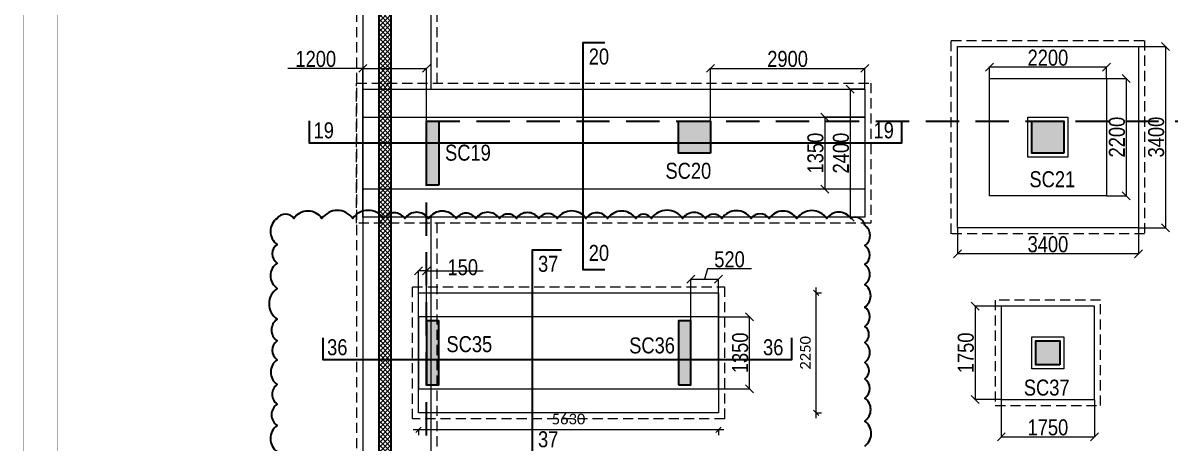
# Model space of a CAD drawing. Header units: millimetres. Extents: x 1112055 to 3390982, y -148532 to 766891.
# Drawn here: x 1978202 to 1999748, y 667469 to 675355 of the extents above; entities that cross this region are included whole.
import ezdxf

# ---------------------------------------------------------------- set-up
doc = ezdxf.new("R2010")
doc.units = ezdxf.units.MM
doc.header["$PDMODE"] = 35
doc.header["$PDSIZE"] = -25
doc.linetypes.add('DASHED2', pattern=[0.375, 0.25, -0.125])
doc.linetypes.add('Hidden', pattern=[9.525, 6.35, -3.175])
for name, color, linetype, lineweight in [('B COL. NO.', 3, 'Continuous', 20), ('B FINAL COLUMN', 1, 'Continuous', 30), ('B FOOTING', 49, 'Continuous', 20), ('B FOOTING DIM', 234, 'Continuous', 9), ('B HATCH', 250, 'Continuous', 0), ('B P.C.C', 251, 'Continuous', 0), ('B TITLE BLOCK', 250, 'Continuous', 0)]:
    doc.layers.add(name, color=color, linetype=linetype, lineweight=lineweight)
doc.layers.add('B Pedestal', color=7, linetype='Continuous', lineweight=9, true_color=0x5c8948)
doc.layers.add('B-COL HT', color=7, linetype='Continuous', lineweight=0, true_color=0x4e4f45)
doc.styles.add('Cali', font='calibri.ttf')
doc.styles.add('SWINC', font='swissc.ttf')
doc.dimstyles.new('1.100', dxfattribs={"dimtxt": 200, "dimasz": 100, "dimexe": 100, "dimexo": 100, "dimgap": 100, "dimtad": 1, "dimdec": 0, "dimzin": 0, "dimdsep": 46, "dimtxsty": 'Cali', "dimblk": 'OBLIQUE', "dimcen": 0, "dimdle": 100, "dimclrd": 256, "dimclre": 256, "dimclrt": 3, "dimadec": 0, "dimazin": 0, "dimtfac": 1, "dimtdec": 0, "dimtofl": 0, "dimtmove": 1, "dimatfit": 0, "dimfxl": 100, "dimfxlon": 1, "dimtolj": 1, "dimtzin": 0, "dimlwd": -1, "dimlwe": -1, "dimarcsym": 0})
doc.dimstyles.new('BHOOMI', dxfattribs={"dimtxt": 230, "dimasz": 150, "dimexe": 10, "dimexo": 0, "dimgap": 25, "dimtad": 1, "dimdec": 0, "dimzin": 0, "dimdsep": 46, "dimtxsty": 'SWINC', "dimblk": 'OBLIQUE', "dimcen": 0.09, "dimclrd": 250, "dimclre": 250, "dimclrt": 256, "dimaunit": 1, "dimadec": 3, "dimazin": 0, "dimtfac": 1, "dimtdec": 0, "dimtofl": 0, "dimtmove": 1, "dimatfit": 3, "dimfxl": 100, "dimtolj": 1, "dimtzin": 0, "dimlwd": 9, "dimlwe": 5, "dimarcsym": 0})

# ---------------------------------------------------------------- blocks, each defined once
blk = doc.blocks.new('_Oblique')
at = {"color": 0, "linetype": 'ByBlock', "lineweight": -2}
blk.add_line((-0.5, -0.5), (0.5, 0.5), dxfattribs=at)
blk = doc.blocks.new('*D2703')
at = {"layer": 'B FOOTING DIM', "color": 250, "lineweight": 5, "ltscale": 0.5, "transparency": 16777216}
for p, q in [((1995754, 671512), (1995754, 671013)), ((1999154, 671512), (1999154, 671013)), ((1999154, 671023), (1995754, 671023))]:
    blk.add_line(p, q, dxfattribs=at)
at = {"layer": 'Defpoints', "color": 0, "transparency": 16777216}
for p in [(1995754, 671512), (1999154, 671512), (1995754, 671023)]:
    blk.add_point(p, dxfattribs=at)
at = {"layer": 'B FOOTING DIM', "color": 250, "lineweight": 5, "transparency": 16777216, "xscale": 150, "yscale": 150, "zscale": 150, "rotation": 180}
blk.add_blockref('_Oblique', (1995754, 671023), dxfattribs=at)
at = {"layer": 'B FOOTING DIM', "color": 250, "lineweight": 5, "transparency": 16777216, "xscale": 150, "yscale": 150, "zscale": 150}
blk.add_blockref('_Oblique', (1999154, 671023), dxfattribs=at)
at = {"layer": 'B FOOTING DIM', "transparency": 16777216, "insert": (1997454, 671198), "char_height": 300, "attachment_point": 5, "style": 'SWINC'}
blk.add_mtext('\\A1;3400', dxfattribs=at)
blk = doc.blocks.new('*D2704')
at = {"layer": 'B FOOTING DIM', "color": 250, "lineweight": 5, "ltscale": 0.5, "transparency": 16777216}
for p, q in [((1999154, 674912), (1999673, 674912)), ((1999663, 674912), (1999663, 671512)), ((1999154, 671512), (1999673, 671512))]:
    blk.add_line(p, q, dxfattribs=at)
at = {"layer": 'Defpoints', "color": 0, "transparency": 16777216}
for p in [(1999154, 674912), (1999154, 671512), (1999663, 671512)]:
    blk.add_point(p, dxfattribs=at)
at = {"layer": 'B FOOTING DIM', "color": 250, "lineweight": 5, "transparency": 16777216, "xscale": 150, "yscale": 150, "zscale": 150}
for p, rotation in [((1999663, 674912), 90), ((1999663, 671512), 270)]:
    blk.add_blockref('_Oblique', p, dxfattribs=dict(at, rotation=rotation))
at = {"layer": 'B FOOTING DIM', "transparency": 16777216, "insert": (1999488, 673212), "char_height": 300, "attachment_point": 5, "rotation": 90, "style": 'SWINC'}
blk.add_mtext('\\A1;3400', dxfattribs=at)
blk = doc.blocks.new('*D2705')
at = {"layer": 'B FOOTING DIM', "color": 250, "lineweight": 5, "ltscale": 0.5, "transparency": 16777216}
for p, q in [((1998554, 674312), (1998936, 674312)), ((1998926, 674312), (1998926, 672112)), ((1998554, 672112), (1998936, 672112))]:
    blk.add_line(p, q, dxfattribs=at)
at = {"layer": 'Defpoints', "color": 0, "transparency": 16777216}
for p in [(1998554, 674312), (1998554, 672112), (1998926, 672112)]:
    blk.add_point(p, dxfattribs=at)
at = {"layer": 'B FOOTING DIM', "color": 250, "lineweight": 5, "transparency": 16777216, "xscale": 150, "yscale": 150, "zscale": 150}
for p, rotation in [((1998926, 674312), 90), ((1998926, 672112), 270)]:
    blk.add_blockref('_Oblique', p, dxfattribs=dict(at, rotation=rotation))
at = {"layer": 'B FOOTING DIM', "transparency": 16777216, "insert": (1998751, 673212), "char_height": 300, "attachment_point": 5, "rotation": 90, "style": 'SWINC'}
blk.add_mtext('\\A1;2200', dxfattribs=at)
blk = doc.blocks.new('*D2706')
at = {"layer": 'B FOOTING DIM', "color": 250, "lineweight": 5, "ltscale": 0.5, "transparency": 16777216}
for p, q in [((1996354, 674312), (1996354, 674536)), ((1998554, 674526), (1996354, 674526)), ((1998554, 674312), (1998554, 674536))]:
    blk.add_line(p, q, dxfattribs=at)
at = {"layer": 'Defpoints', "color": 0, "transparency": 16777216}
for p in [(1996354, 674526), (1996354, 674312), (1998554, 674312)]:
    blk.add_point(p, dxfattribs=at)
at = {"layer": 'B FOOTING DIM', "color": 250, "lineweight": 5, "transparency": 16777216, "xscale": 150, "yscale": 150, "zscale": 150, "rotation": 180}
blk.add_blockref('_Oblique', (1996354, 674526), dxfattribs=at)
at = {"layer": 'B FOOTING DIM', "color": 250, "lineweight": 5, "transparency": 16777216, "xscale": 150, "yscale": 150, "zscale": 150}
blk.add_blockref('_Oblique', (1998554, 674526), dxfattribs=at)
at = {"layer": 'B FOOTING DIM', "transparency": 16777216, "insert": (1997454, 674701), "char_height": 300, "attachment_point": 5, "style": 'SWINC'}
blk.add_mtext('\\A1;2200', dxfattribs=at)
blk = doc.blocks.new('*D2745')
at = {"layer": 'B FOOTING DIM', "color": 250, "lineweight": 5, "ltscale": 0.5, "transparency": 16777216}
for p, q in [((1994014, 673587), (1993253, 673587)), ((1993263, 673587), (1993263, 672237)), ((1994014, 672237), (1993253, 672237))]:
    blk.add_line(p, q, dxfattribs=at)
at = {"layer": 'Defpoints', "color": 0, "transparency": 16777216}
for p in [(1994014, 673587), (1993263, 672237), (1994014, 672237)]:
    blk.add_point(p, dxfattribs=at)
at = {"layer": 'B FOOTING DIM', "color": 250, "lineweight": 5, "transparency": 16777216, "xscale": 150, "yscale": 150, "zscale": 150}
for p, rotation in [((1993263, 673587), 90), ((1993263, 672237), 270)]:
    blk.add_blockref('_Oblique', p, dxfattribs=dict(at, rotation=rotation))
at = {"layer": 'B FOOTING DIM', "transparency": 16777216, "insert": (1993088, 672912), "char_height": 300, "attachment_point": 5, "rotation": 90, "style": 'SWINC'}
blk.add_mtext('\\A1;1350', dxfattribs=at)
blk = doc.blocks.new('*D2746')
at = {"layer": 'B FOOTING DIM', "color": 250, "lineweight": 5, "ltscale": 0.5, "transparency": 16777216}
for p, q in [((1994014, 674112), (1993732, 674112)), ((1993742, 674112), (1993742, 671712)), ((1994014, 671712), (1993732, 671712))]:
    blk.add_line(p, q, dxfattribs=at)
at = {"layer": 'Defpoints', "color": 0, "transparency": 16777216}
for p in [(1994014, 674112), (1993742, 671712), (1994014, 671712)]:
    blk.add_point(p, dxfattribs=at)
at = {"layer": 'B FOOTING DIM', "color": 250, "lineweight": 5, "transparency": 16777216, "xscale": 150, "yscale": 150, "zscale": 150}
for p, rotation in [((1993742, 674112), 90), ((1993742, 671712), 270)]:
    blk.add_blockref('_Oblique', p, dxfattribs=dict(at, rotation=rotation))
at = {"layer": 'B FOOTING DIM', "transparency": 16777216, "insert": (1993567, 672912), "char_height": 300, "attachment_point": 5, "rotation": 90, "style": 'SWINC'}
blk.add_mtext('\\A1;2400', dxfattribs=at)
blk = doc.blocks.new('*D2577')
at = {"layer": 'B FOOTING DIM', "color": 250, "lineweight": 5, "ltscale": 0.5, "transparency": 16777216}
for p, q in [((1991114, 673512), (1991114, 674513)), ((1991114, 674503), (1994014, 674503)), ((1994014, 674112), (1994014, 674513))]:
    blk.add_line(p, q, dxfattribs=at)
at = {"layer": 'Defpoints', "color": 0, "transparency": 16777216}
for p in [(1994014, 674503), (1994014, 674112), (1991114, 673512)]:
    blk.add_point(p, dxfattribs=at)
at = {"layer": 'B FOOTING DIM', "color": 250, "lineweight": 5, "transparency": 16777216, "xscale": 150, "yscale": 150, "zscale": 150, "rotation": 180}
blk.add_blockref('_Oblique', (1991114, 674503), dxfattribs=at)
at = {"layer": 'B FOOTING DIM', "color": 250, "lineweight": 5, "transparency": 16777216, "xscale": 150, "yscale": 150, "zscale": 150}
blk.add_blockref('_Oblique', (1994014, 674503), dxfattribs=at)
at = {"layer": 'B FOOTING DIM', "transparency": 16777216, "insert": (1992564, 674678), "char_height": 300, "attachment_point": 5, "style": 'SWINC'}
blk.add_mtext('\\A1;2900', dxfattribs=at)
blk = doc.blocks.new('*D2578')
at = {"layer": 'B FOOTING DIM', "color": 250, "lineweight": 5, "ltscale": 0.5, "transparency": 16777216}
for p, q in [((1984584, 674503), (1983177, 674503)), ((1984584, 674112), (1984584, 674513)), ((1984584, 674503), (1985784, 674503)), ((1985784, 673512), (1985784, 674513))]:
    blk.add_line(p, q, dxfattribs=at)
at = {"layer": 'Defpoints', "color": 0, "transparency": 16777216}
for p in [(1985784, 674503), (1984584, 674112), (1985784, 673512)]:
    blk.add_point(p, dxfattribs=at)
at = {"layer": 'B FOOTING DIM', "color": 250, "lineweight": 5, "transparency": 16777216, "xscale": 150, "yscale": 150, "zscale": 150, "rotation": 180}
blk.add_blockref('_Oblique', (1984584, 674503), dxfattribs=at)
at = {"layer": 'B FOOTING DIM', "color": 250, "lineweight": 5, "transparency": 16777216, "xscale": 150, "yscale": 150, "zscale": 150}
blk.add_blockref('_Oblique', (1985784, 674503), dxfattribs=at)
at = {"layer": 'B FOOTING DIM', "transparency": 16777216, "insert": (1983702, 674678), "char_height": 300, "attachment_point": 5, "style": 'SWINC'}
blk.add_mtext('\\A1;1200', dxfattribs=at)
blk = doc.blocks.new('*D2831')
at = {"layer": 'B FOOTING DIM', "color": 250, "lineweight": 5, "ltscale": 0.5, "transparency": 16777216}
for p, q in [((1996579, 668280), (1996579, 667577)), ((1998329, 668280), (1998329, 667577)), ((1996579, 667587), (1998329, 667587))]:
    blk.add_line(p, q, dxfattribs=at)
at = {"layer": 'Defpoints', "color": 0, "transparency": 16777216}
for p in [(1996579, 668280), (1998329, 668280), (1998329, 667587)]:
    blk.add_point(p, dxfattribs=at)
at = {"layer": 'B FOOTING DIM', "color": 250, "lineweight": 5, "transparency": 16777216, "xscale": 150, "yscale": 150, "zscale": 150, "rotation": 180}
blk.add_blockref('_Oblique', (1996579, 667587), dxfattribs=at)
at = {"layer": 'B FOOTING DIM', "color": 250, "lineweight": 5, "transparency": 16777216, "xscale": 150, "yscale": 150, "zscale": 150}
blk.add_blockref('_Oblique', (1998329, 667587), dxfattribs=at)
at = {"layer": 'B FOOTING DIM', "transparency": 16777216, "insert": (1997454, 667762), "char_height": 300, "attachment_point": 5, "style": 'SWINC'}
blk.add_mtext('\\A1;1750', dxfattribs=at)
blk = doc.blocks.new('*D2832')
at = {"layer": 'B FOOTING DIM', "color": 250, "lineweight": 5, "ltscale": 0.5, "transparency": 16777216}
for p, q in [((1996579, 670037), (1996077, 670037)), ((1996087, 670037), (1996087, 668287)), ((1996579, 668287), (1996077, 668287))]:
    blk.add_line(p, q, dxfattribs=at)
at = {"layer": 'Defpoints', "color": 0, "transparency": 16777216}
for p in [(1996579, 670037), (1996087, 668287), (1996579, 668287)]:
    blk.add_point(p, dxfattribs=at)
at = {"layer": 'B FOOTING DIM', "color": 250, "lineweight": 5, "transparency": 16777216, "xscale": 150, "yscale": 150, "zscale": 150}
for p, rotation in [((1996087, 670037), 90), ((1996087, 668287), 270)]:
    blk.add_blockref('_Oblique', p, dxfattribs=dict(at, rotation=rotation))
at = {"layer": 'B FOOTING DIM', "transparency": 16777216, "insert": (1995912, 669162), "char_height": 300, "attachment_point": 5, "rotation": 90, "style": 'SWINC'}
blk.add_mtext('\\A1;1750', dxfattribs=at)
blk = doc.blocks.new('*D2853')
at = {"layer": 'B FOOTING DIM', "color": 250, "lineweight": 5, "ltscale": 0.5, "transparency": 16777216}
for p, q in [((1991264, 669837), (1991859, 669837)), ((1991849, 668487), (1991849, 669837)), ((1991264, 668487), (1991859, 668487))]:
    blk.add_line(p, q, dxfattribs=at)
at = {"layer": 'Defpoints', "color": 0, "transparency": 16777216}
for p in [(1991264, 669837), (1991849, 669837), (1991264, 668487)]:
    blk.add_point(p, dxfattribs=at)
at = {"layer": 'B FOOTING DIM', "color": 250, "lineweight": 5, "transparency": 16777216, "xscale": 150, "yscale": 150, "zscale": 150}
for p, rotation in [((1991849, 669837), 90), ((1991849, 668487), 270)]:
    blk.add_blockref('_Oblique', p, dxfattribs=dict(at, rotation=rotation))
at = {"layer": 'B FOOTING DIM', "transparency": 16777216, "insert": (1991674, 669162), "char_height": 300, "attachment_point": 5, "rotation": 90, "style": 'SWINC'}
blk.add_mtext('\\A1;1350', dxfattribs=at)
blk = doc.blocks.new('*D2854')
at = {"layer": 'B FOOTING DIM', "color": 250, "lineweight": 5, "ltscale": 0.5, "transparency": 16777216}
for p, q in [((1985634, 669837), (1985634, 670709)), ((1985784, 670699), (1985634, 670699)), ((1985784, 669762), (1985784, 670709)), ((1985784, 670699), (1986845, 670699))]:
    blk.add_line(p, q, dxfattribs=at)
at = {"layer": 'Defpoints', "color": 0, "transparency": 16777216}
for p in [(1985634, 670699), (1985634, 669837), (1985784, 669762)]:
    blk.add_point(p, dxfattribs=at)
at = {"layer": 'B FOOTING DIM', "color": 250, "lineweight": 5, "transparency": 16777216, "xscale": 150, "yscale": 150, "zscale": 150, "rotation": 180}
blk.add_blockref('_Oblique', (1985634, 670699), dxfattribs=at)
at = {"layer": 'B FOOTING DIM', "color": 250, "lineweight": 5, "transparency": 16777216, "xscale": 150, "yscale": 150, "zscale": 150}
blk.add_blockref('_Oblique', (1985784, 670699), dxfattribs=at)
at = {"layer": 'B FOOTING DIM', "transparency": 16777216, "insert": (1986463, 670768), "char_height": 300, "attachment_point": 5, "style": 'SWINC'}
blk.add_mtext('\\A1;150', dxfattribs=at)
blk = doc.blocks.new('*D2855')
at = {"layer": 'B FOOTING DIM', "color": 250, "lineweight": 5, "ltscale": 0.5, "transparency": 16777216}
for p, q in [((1990744, 669762), (1990744, 670553)), ((1990744, 670543), (1991264, 670543)), ((1991063, 670741), (1991004, 670543)), ((1991885, 670741), (1991063, 670741)), ((1991264, 669837), (1991264, 670553))]:
    blk.add_line(p, q, dxfattribs=at)
at = {"layer": 'Defpoints', "color": 0, "transparency": 16777216}
for p in [(1991264, 670543), (1990744, 669762), (1991264, 669837)]:
    blk.add_point(p, dxfattribs=at)
at = {"layer": 'B FOOTING DIM', "color": 250, "lineweight": 5, "transparency": 16777216, "xscale": 150, "yscale": 150, "zscale": 150, "rotation": 180}
blk.add_blockref('_Oblique', (1990744, 670543), dxfattribs=at)
at = {"layer": 'B FOOTING DIM', "color": 250, "lineweight": 5, "transparency": 16777216, "xscale": 150, "yscale": 150, "zscale": 150}
blk.add_blockref('_Oblique', (1991264, 670543), dxfattribs=at)
at = {"layer": 'B FOOTING DIM', "transparency": 16777216, "insert": (1991474, 670916), "char_height": 300, "attachment_point": 5, "style": 'SWINC'}
blk.add_mtext('\\A1;520', dxfattribs=at)
blk = doc.blocks.new('*D2877')
at = {"layer": 'B FOOTING', "transparency": 16777216}
for p, q in [((1991364, 667717), (1985534, 667717)), ((1985634, 667717), (1985634, 667617)), ((1991264, 667717), (1991264, 667617))]:
    blk.add_line(p, q, dxfattribs=at)
at = {"layer": 'Defpoints', "color": 0, "transparency": 16777216}
for p in [(1985634, 668037), (1991264, 668037), (1985634, 667717)]:
    blk.add_point(p, dxfattribs=at)
at = {"layer": 'B FOOTING', "transparency": 16777216, "xscale": 100, "yscale": 100, "zscale": 100, "rotation": 180}
blk.add_blockref('_Oblique', (1985634, 667717), dxfattribs=at)
at = {"layer": 'B FOOTING', "transparency": 16777216, "xscale": 100, "yscale": 100, "zscale": 100}
blk.add_blockref('_Oblique', (1991264, 667717), dxfattribs=at)
at = {"layer": 'B FOOTING', "color": 3, "transparency": 16777216, "insert": (1988449, 667919), "char_height": 200, "attachment_point": 5, "style": 'Cali'}
blk.add_mtext('\\A1;5630', dxfattribs=at)
blk = doc.blocks.new('*D2878')
at = {"layer": 'B FOOTING', "transparency": 16777216}
for p, q in [((1993102, 667937), (1993102, 670387)), ((1993101, 670287), (1993202, 670287)), ((1993101, 668037), (1993202, 668037))]:
    blk.add_line(p, q, dxfattribs=at)
at = {"layer": 'Defpoints', "color": 0, "transparency": 16777216}
for p in [(1991264, 670287), (1993102, 670287), (1991264, 668037)]:
    blk.add_point(p, dxfattribs=at)
at = {"layer": 'B FOOTING', "transparency": 16777216, "xscale": 100, "yscale": 100, "zscale": 100}
for p, rotation in [((1993102, 670287), 90), ((1993102, 668037), 270)]:
    blk.add_blockref('_Oblique', p, dxfattribs=dict(at, rotation=rotation))
at = {"layer": 'B FOOTING', "color": 3, "transparency": 16777216, "insert": (1992899, 669162), "char_height": 200, "attachment_point": 5, "rotation": 90, "style": 'Cali'}
blk.add_mtext('\\A1;2250', dxfattribs=at)

msp = doc.modelspace()

# ---------------------------------------------------------------- hatches: boundary and pattern name
at = {"layer": 'B HATCH', "lineweight": 0}
h = msp.add_hatch(dxfattribs=at)
h.set_pattern_fill('ANSI37', color=250, scale=20, style=0)
h.set_pattern_definition([(45, (271573.584, 205286.05), (-44.9012806, 44.9012806), []), (135, (271573.584, 205286.05), (-44.9012806, -44.9012806), [])])
h.paths.add_polyline_path([(2048204.1, 723875.9), (2048204.1, 727418.8), (2041029.1, 727292.9), (2041029.1, 723876.1)], flags=16)
h.paths.add_polyline_path([(2022340.1, 724422.7), (2027289.1, 724422.7), (2027289.1, 727051.5), (2022340.1, 726964.7)], flags=16)
h.paths.add_polyline_path([(2029179.1, 727085), (2029629.1, 727092.9), (2029629.1, 723875.7), (2029179.1, 723875.7)], flags=16)
h.paths.add_polyline_path([(1985114.1, 723607.5), (1985114.1, 614861.9), (2035574.1, 614861.9), (2035574.1, 654741.9), (2048204.1, 654741.9), (2048204.1, 723645.9), (2029165.7, 723646.5), (2029165.7, 720986.9), (2028949.1, 720986.9), (2028949.1, 727080.9), (2027519.1, 727055.8), (2027519.1, 720986.9), (2027289.1, 720986.9), (2027289.1, 724192.7), (2017838.1, 724192.7), (2017838.1, 723607.5)], flags=16)
h.paths.add_polyline_path([(2040803.8, 727289), (2040803.8, 723876.1), (2033374.1, 723876.4), (2033374.1, 727158.6)], flags=16)
h.paths.add_polyline_path([(2029859.1, 723876.5), (2029859.1, 727096.9), (2033144.1, 727154.5), (2033144.1, 723876.4)], flags=16)
h.paths.add_polyline_path([(2017608.1, 723837.5), (1984884.1, 723837.5), (1984884.1, 614631.9), (2035804.1, 614631.9), (2035804.1, 654511.9), (2048434.1, 654511.9), (2048434.1, 727652.9), (2022110.1, 727190.9), (2022110.1, 724422.7), (2017608.1, 724422.7)])
at = {"layer": 'B-COL HT', "lineweight": 0}
h = msp.add_hatch(color=250, dxfattribs=at)
h.dxf.hatch_style = 1
h.paths.add_polyline_path([(1986014.1, 672311.9), (1985784.1, 672311.9), (1985784.1, 673511.9), (1986014.1, 673511.9)])
h = msp.add_hatch(color=250, dxfattribs=at)
h.dxf.hatch_style = 1
h.paths.add_polyline_path([(1991114.1, 672911.9), (1990514.1, 672911.9), (1990514.1, 673511.9), (1991114.1, 673511.9)])
h = msp.add_hatch(color=250, dxfattribs=at)
h.dxf.hatch_style = 1
h.paths.add_polyline_path([(1997754.1, 672911.9), (1997154.1, 672911.9), (1997154.1, 673511.9), (1997754.1, 673511.9)])
at = {"layer": 'B-COL HT'}
h = msp.add_hatch(color=250, dxfattribs=at)
h.dxf.hatch_style = 1
h.paths.add_polyline_path([(1985784.1, 668561.9), (1985784.1, 669761.9), (1986014.1, 669761.9), (1986014.1, 668561.9)])
h = msp.add_hatch(color=250, dxfattribs=at)
h.dxf.hatch_style = 1
h.paths.add_polyline_path([(1990514.1, 668561.9), (1990514.1, 669761.9), (1990744.1, 669761.9), (1990744.1, 668561.9)])
at = {"layer": 'B-COL HT', "lineweight": 0}
h = msp.add_hatch(color=250, dxfattribs=at)
h.dxf.hatch_style = 1
h.paths.add_polyline_path([(1997229.1, 668936.9), (1997229.1, 669386.9), (1997679.1, 669386.9), (1997679.1, 668936.9)])

# ---------------------------------------------------------------- linework, layer by layer
at = {"color": 6, "lineweight": 30}
for points in [[(1989130.2, 674981.6), (1988720.9, 674981.6), (1988720.9, 670726), (1989130.2, 670726)], [(1983578.1, 673515.9), (1983578.1, 673106.7), (1994708.9, 673106.7), (1994708.9, 673515.9)], [(1988318.9, 671090.1), (1987768.6, 671090.1), (1987768.6, 667234.5), (1988318.9, 667234.5)], [(1983833.1, 669444.6), (1983833.1, 669035.4), (1992644.5, 669035.4), (1992644.5, 669444.6)]]:
    msp.add_lwpolyline(points, dxfattribs=at)
at = {"color": 16, "linetype": 'DASHED2', "lineweight": 30, "ltscale": 2500}
msp.add_lwpolyline([(1985784.1, 673511.9), (2011384.1, 673511.9), (2011384.1, 645561.9), (2013784.1, 645561.9), (2013784.1, 645111.9), (1985784.1, 645111.9), (1985784.1, 673511.9)], dxfattribs=at)
at = {"color": 2, "lineweight": 30}
msp.add_lwpolyline([(1994014.1, 667411.8, 0.5205671), (1994014.1, 667882.3, 0.5205671), (1994014.1, 668314.5, 0.5205671), (1994014.1, 668673.4, 0.5205671), (1994014.1, 668981.7, 0.5205671), (1994014.1, 669357.2, 0.5205671), (1994014.1, 669659.9, 0.5205671), (1994014.1, 670021.7, 0.5205671), (1994014.1, 670447, 0.5205671), (1994014.1, 670818.6, 0.5205671), (1994014.1, 671174.3, 0.5205671), (1994014.1, 671557, 0.5205671), (1993751.5, 671686.1, 0.5205671), (1993298.4, 671686.1, 0.5205671), (1992740.4, 671686.1, 0.5205671), (1992216.2, 671686.1, 0.5205671), (1991880.2, 671686.1, 0.5205671), (1991327.6, 671686.1, 0.5205671), (1991022, 671686.1, 0.5205671), (1990593, 671686.1, 0.5205671), (1990007.7, 671686.1, 0.5205671), (1989711.6, 671686.1, 0.5205671), (1989184.6, 671686.1, 0.5205671), (1988776.8, 671686.1, 0.5205671), (1988239.1, 671686.1, 0.5205671), (1987889.2, 671686.1, 0.5205671), (1987469.3, 671686.1, 0.5205671), (1987154, 671686.1, 0.5205671), (1986710.8, 671686.1, 0.5205671), (1986337.5, 671686.1, 0.5205671), (1985816.6, 671686.1, 0.5205671), (1985376.6, 671686.1, 0.5205671), (1984975.5, 671686.1, 0.5205671), (1984395.7, 671686.1, 0.5205671), (1983818.8, 671686.1, 0.5205671), (1983290.5, 671686.1, 0.5205671), (1982976.4, 671686.1, 0.5205671), (1982976.4, 671198.8, 0.5205671), (1982976.4, 670848.7, 0.5205671), (1982976.4, 670373.3, 0.5205671), (1982976.4, 669793.5, 0.5205671), (1982976.4, 669387.2, 0.5205671), (1982976.4, 669032.5, 0.5205671), (1982976.4, 668567.5, 0.5205671), (1982976.4, 668200.4, 0.5205671), (1982976.4, 667797.8, 0.5205671), (1982976.4, 667307.6, 0.5205671)], format="xyb", dxfattribs=at)
at = {"layer": 'B FINAL COLUMN', "color": 16, "lineweight": 30}
msp.add_lwpolyline([(2017608.1, 723837.5), (1984884.1, 723837.5), (1984884.1, 614631.9), (2035804.1, 614631.9), (2035804.1, 654511.9), (2048434.1, 654511.9), (2048434.1, 727652.9), (2022110.1, 727190.9), (2022110.1, 724422.7), (2017608.1, 724422.7), (2017608.1, 723837.5)], dxfattribs=at)
msp.add_lwpolyline([(1985114.1, 614861.9), (2035574.1, 614861.9), (2035574.1, 654741.9), (2048204.1, 654741.9), (2048204.1, 723645.9), (2029165.7, 723646.5), (2029165.7, 720986.9), (2028949.1, 720986.9), (2028949.1, 727080.9), (2027519.1, 727055.8), (2027519.1, 720986.9), (2027289.1, 720986.9), (2027289.1, 724192.7), (2017838.1, 724192.7), (2017838.1, 723607.5), (1985114.1, 723607.5)], close=True, dxfattribs=at)
at = {"layer": 'B FINAL COLUMN', "color": 1, "lineweight": 30}
for points in [[(1986014.1, 672311.9), (1985784.1, 672311.9), (1985784.1, 673511.9), (1986014.1, 673511.9)], [(1991114.1, 672911.9), (1990514.1, 672911.9), (1990514.1, 673511.9), (1991114.1, 673511.9)], [(1997754.1, 672911.9), (1997154.1, 672911.9), (1997154.1, 673511.9), (1997754.1, 673511.9)]]:
    msp.add_lwpolyline(points, close=True, dxfattribs=at)
at = {"layer": 'B FINAL COLUMN', "color": 11, "lineweight": 30}
for points in [[(1985784.1, 668561.9), (1986014.1, 668561.9), (1986014.1, 669761.9), (1985784.1, 669761.9)], [(1990514.1, 668561.9), (1990744.1, 668561.9), (1990744.1, 669761.9), (1990514.1, 669761.9)]]:
    msp.add_lwpolyline(points, close=True, dxfattribs=at)
at = {"layer": 'B FINAL COLUMN', "color": 5, "lineweight": 30}
msp.add_lwpolyline([(1997679.1, 668936.9), (1997229.1, 668936.9), (1997229.1, 669386.9), (1997679.1, 669386.9)], close=True, dxfattribs=at)
at = {"layer": 'B FOOTING'}
for points in [[(1984584.1, 678536.9), (1984584.1, 615726.9)], [(1985864.1, 678536.9), (1985864.1, 674111.9)], [(1985864.1, 671711.9), (1985864.1, 666611.9)]]:
    msp.add_lwpolyline(points, dxfattribs=at)
for points in [[(1995754.1, 674911.9), (1999154.1, 674911.9), (1999154.1, 671511.9), (1995754.1, 671511.9)], [(1996354.1, 674311.9), (1998554.1, 674311.9), (1998554.1, 672111.9), (1996354.1, 672111.9)], [(1984584.1, 674111.9), (1994014.1, 674111.9), (1994014.1, 671711.9), (1984584.1, 671711.9)], [(1985634, 670286.9), (1991264.1, 670286.9), (1991264.1, 668036.9), (1985634, 668036.9)], [(1996579.1, 668286.9), (1998329.1, 668286.9), (1998329.1, 670036.9), (1996579.1, 670036.9)]]:
    msp.add_lwpolyline(points, close=True, dxfattribs=at)
at = {"layer": 'B P.C.C', "color": 250, "linetype": 'Hidden', "lineweight": 0, "ltscale": 30}
for points in [[(1984469.1, 678421.9), (1984469.1, 615726.9)], [(1985979.1, 678421.9), (1985979.1, 674226.9)], [(1985979.1, 671596.9), (1985979.1, 666726.9)]]:
    msp.add_lwpolyline(points, dxfattribs=at)
for points in [[(1995639.1, 675026.9), (1999269.1, 675026.9), (1999269.1, 671396.9), (1995639.1, 671396.9)], [(1984469.1, 674226.9), (1994129.1, 674226.9), (1994129.1, 671596.9), (1984469.1, 671596.9)], [(1985519, 670401.9), (1991379.1, 670401.9), (1991379.1, 667921.9), (1985519, 667921.9)], [(1996464.1, 668171.9), (1998444.1, 668171.9), (1998444.1, 670151.9), (1996464.1, 670151.9)]]:
    msp.add_lwpolyline(points, close=True, dxfattribs=at)
at = {"layer": 'B Pedestal', "color": 87, "lineweight": 9}
for points in [[(1984584.1, 673586.9), (1994014.1, 673586.9), (1994014.1, 672236.9), (1984584.1, 672236.9)], [(1997829.1, 672836.9), (1997079.1, 672836.9), (1997079.1, 673586.9), (1997829.1, 673586.9)], [(1985634.1, 668486.9), (1991264.1, 668486.9), (1991264.1, 669836.9), (1985634.1, 669836.9)], [(1997754.1, 668861.9), (1997154.1, 668861.9), (1997154.1, 669461.9), (1997754.1, 669461.9)]]:
    msp.add_lwpolyline(points, close=True, dxfattribs=at)
at = {"layer": 'B TITLE BLOCK', "color": 1, "const_width": 8.39}
msp.add_lwpolyline([(1978206, 730781.9), (2075754.3, 730781.9), (2075754.3, 563109), (1978206, 563109)], close=True, dxfattribs=at)
at = {"layer": 'B TITLE BLOCK', "color": 250, "lineweight": 0, "const_width": 8.39}
msp.add_lwpolyline([(1978858.7, 730129.2), (2075101.6, 730129.2), (2075101.6, 563761.7), (1978858.7, 563761.7)], close=True, dxfattribs=at)

# ---------------------------------------------------------------- texts
at = {"color": 6, "lineweight": 30, "style": 'SWINC'}
for s, p in [('20', (1988829.4, 674575)), ('19', (1983660.5, 673188.8)), ('19', (1994178.1, 673188.8)), ('20', (1988829.4, 670888.3)), ('37', (1987877, 670683.5)), ('36', (1983915.5, 669117.5)), ('36', (1992103.5, 669117.5)), ('37', (1987877, 667390))]:
    msp.add_text(s, height=300, dxfattribs=at).set_placement(p)
at = {"layer": 'B COL. NO.', "style": 'SWINC'}
for s, p in [('SC19', (1986130.3, 672769.8)), ('SC20', (1990270.6, 672430.3)), ('SC21', (1997107.2, 672271.3)), ('SC35', (1986156.7, 669175.8)), ('SC36', (1989589.1, 669151.9)), ('SC37', (1997001.8, 668360.3))]:
    msp.add_text(s, height=300, dxfattribs=at).set_placement(p)

# ---------------------------------------------------------------- dimensions: what is measured, and where the dimension line sits
at = {"layer": 'B FOOTING'}
dim = msp.add_linear_dim(base=(1993101.5, 670286.9), p1=(1991264.1, 668036.9), p2=(1991264.1, 670286.9), angle=90, dimstyle='1.100', override={"dimfxl": 0.18, "dimarcsym": 2}, dxfattribs=at)
dim.commit()
dim.dimension.update_dxf_attribs({"geometry": '*D2878', "text_midpoint": (1992899.1, 669161.9)})
dim = msp.add_linear_dim(base=(1985634, 667716.6), p1=(1991264.1, 668036.9), p2=(1985634, 668036.9), dimstyle='1.100', override={"dimfxl": 0.18, "dimarcsym": 2}, dxfattribs=at)
dim.commit()
dim.dimension.update_dxf_attribs({"geometry": '*D2877', "text_midpoint": (1988449.1, 667919)})
at = {"layer": 'B FOOTING DIM', "color": 250, "ltscale": 0.5}
for base, p1, p2, picture, middle in [((1985784.1, 674503.4), (1984584.1, 674111.9), (1985784.1, 673511.9), '*D2578', (1983702.1, 674682.6)), ((1985634.1, 670698.8), (1985784.1, 669761.9), (1985634.1, 669836.9), '*D2854', (1986462.8, 670646))]:
    dim = msp.add_linear_dim(base=base, p1=p1, p2=p2, dimstyle='BHOOMI', override={"dimtxt": 300, "dimlwd": 5}, dxfattribs=at)
    dim.commit()
    dim.dimension.update_dxf_attribs({"geometry": picture, "text_midpoint": middle, "dimtype": 160})
for base, p1, p2, picture, middle in [((1994014.1, 674503.4), (1991114.1, 673511.9), (1994014.1, 674111.9), '*D2577', (1992564.1, 674678.4)), ((1996354.1, 674525.8), (1998554.1, 674311.9), (1996354.1, 674311.9), '*D2706', (1997454.1, 674700.8)), ((1995754.1, 671023.4), (1999154.1, 671511.9), (1995754.1, 671511.9), '*D2703', (1997454.1, 671198.4)), ((1991264.1, 670543.5), (1990744.1, 669761.9), (1991264.1, 669836.9), '*D2855', (1991088.4, 670916)), ((1998329.1, 667586.6), (1996579.1, 668280.1), (1998329.1, 668280.1), '*D2831', (1997454.1, 667761.6))]:
    dim = msp.add_linear_dim(base=base, p1=p1, p2=p2, dimstyle='BHOOMI', override={"dimtxt": 300, "dimlwd": 5}, dxfattribs=at)
    dim.commit()
    dim.dimension.update_dxf_attribs({"geometry": picture, "text_midpoint": middle})
for base, p1, p2, picture, middle in [((1999662.5, 671511.9), (1999154.1, 674911.9), (1999154.1, 671511.9), '*D2704', (1999487.5, 673211.9)), ((1998926.3, 672111.9), (1998554.1, 674311.9), (1998554.1, 672111.9), '*D2705', (1998751.3, 673211.9)), ((1993742.4, 671711.9), (1994014.1, 674111.9), (1994014.1, 671711.9), '*D2746', (1993567.4, 672911.9)), ((1993262.7, 672236.9), (1994014.1, 673586.9), (1994014.1, 672236.9), '*D2745', (1993087.7, 672911.9)), ((1996086.6, 668286.9), (1996579.1, 670036.9), (1996579.1, 668286.9), '*D2832', (1995911.6, 669161.9)), ((1991849.4, 669836.9), (1991264.1, 668486.9), (1991264.1, 669836.9), '*D2853', (1991674.4, 669161.9))]:
    dim = msp.add_linear_dim(base=base, p1=p1, p2=p2, angle=90, dimstyle='BHOOMI', override={"dimtxt": 300, "dimlwd": 5}, dxfattribs=at)
    dim.commit()
    dim.dimension.update_dxf_attribs({"geometry": picture, "text_midpoint": middle})

doc.saveas('drawing.dxf')
